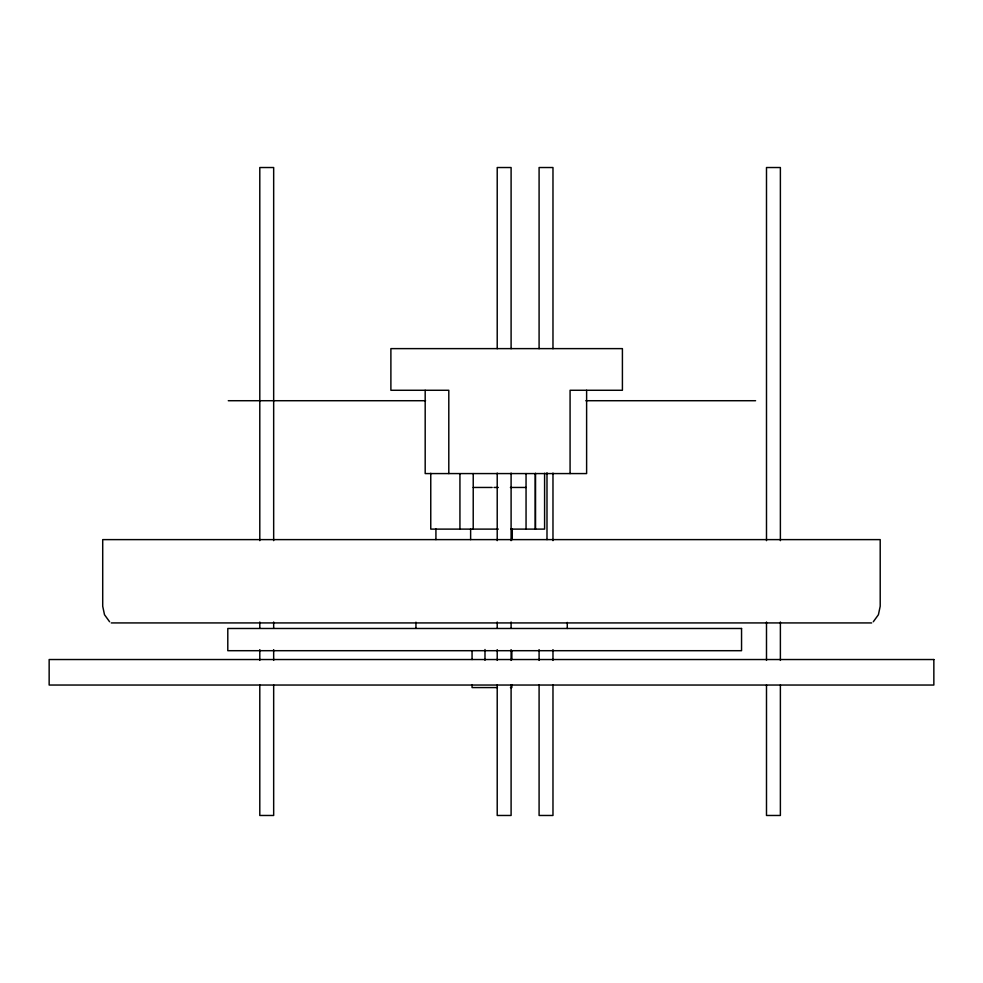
<?xml version="1.0" encoding="UTF-8"?>
<svg xmlns="http://www.w3.org/2000/svg" width="983" height="983" viewBox="0 0 983 983"><rect width="100%" height="100%" fill="white"/><g stroke="black" fill="none" stroke-linecap="round" stroke-linejoin="round"><path stroke-width="1.47" d="M873.309 621.748L878.409 614.731L880.203 606.265L880.203 539.618L102.711 539.618L102.711 606.265L104.505 614.731L109.592 621.748M228.277 400.72L425.565 400.72M585.856 400.72L755.583 400.72M473.216 487.457L492.139 487.457M494.019 487.457L498.32 487.457M510.41 487.457L526.052 487.457M498.32 529.112L430.763 529.112L430.763 473.278M510.828 529.112L544.594 529.112L544.594 473.278M111.226 622.927L871.688 622.927M497.435 687.572L472.061 687.572L472.061 684.623M510.435 687.572L511.848 687.572L511.848 684.623M780.379 540.638L780.379 167.528L766.494 167.528L766.494 540.638M780.379 622.006L780.379 660.392M780.379 684.954L780.379 815.472L766.494 815.472L766.494 684.954M766.494 622.006L766.494 660.392M586.618 390.276L586.618 473.573L425.184 473.573L425.184 390.276M570.079 473.573L570.079 390.276L622.411 390.276L622.411 348.621L390.89 348.621L390.89 390.276L448.801 390.276L448.801 473.573M567.277 622.423L567.277 628.481M552.974 348.707L552.974 167.528L539.089 167.528L539.089 348.707M552.974 473.081L552.974 540.638M552.974 649.64L552.974 660.392M552.974 684.954L552.974 815.472L539.089 815.472L539.089 684.954M546.99 472.811L546.99 539.618M539.089 649.64L539.089 660.392M535.538 473.278L535.538 529.112M535.244 474.052L535.244 529.112M526.052 473.573L526.052 529.112M512.278 528.989L512.278 539.618M511.848 650.697L511.848 659.544M511.099 348.707L511.099 167.528L497.214 167.528L497.214 348.707M511.099 473.081L511.099 540.638M511.099 622.006L511.099 628.149M511.099 649.64L511.099 660.392M511.099 684.954L511.099 815.472L497.214 815.472L497.214 684.954M497.214 473.081L497.214 540.638M497.214 622.006L497.214 628.149M497.214 649.64L497.214 660.392M484.988 649.517L484.988 660.269M473.228 473.573L473.216 529.112M472.061 650.697L472.061 659.544M470.624 528.989L470.624 539.618M459.933 474.052L459.933 529.112M435.924 528.989L435.924 539.618M415.944 622.178L415.944 628.174M273.667 540.638L273.667 167.528L259.795 167.528L259.795 540.638M273.667 622.006L273.667 628.149M273.667 649.64L273.667 660.392M273.667 684.954L273.667 815.472L259.795 815.472L259.795 684.954M259.795 622.006L259.795 628.149M259.795 649.64L259.795 660.392M741.551 628.481L227.798 628.481L227.798 650.697L741.551 650.697L741.551 628.481M933.85 659.532L49.15 659.532L49.15 685.04L933.85 685.04L933.85 659.532"/></g></svg>
